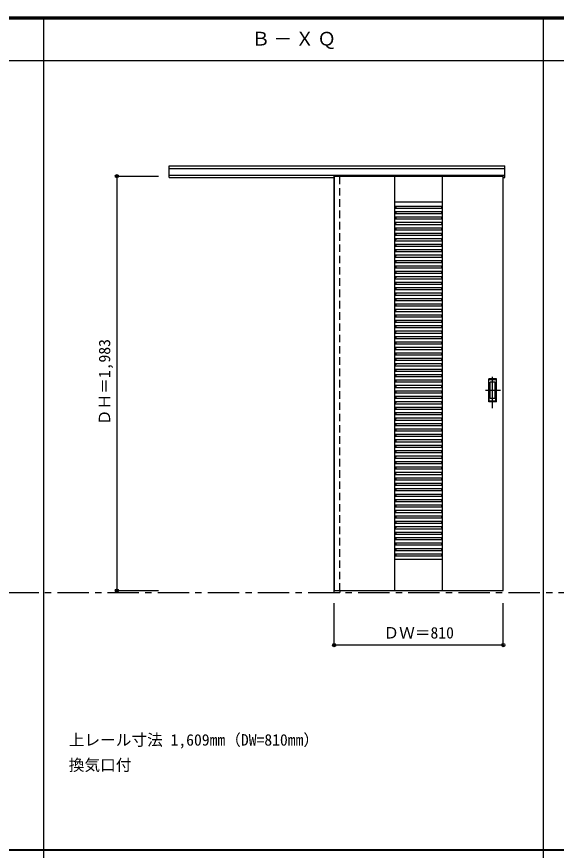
# Model space of a CAD drawing. Units: millimetres, scale not verified. Extents: x -6000 to 5700, y -4307 to 4260.
# Drawn here: x -3046 to -461, y 186 to 4175 of the extents above; entities that cross this region are included whole.
import ezdxf
from ezdxf.enums import TextEntityAlignment as Align

# ---------------------------------------------------------------- set-up
doc = ezdxf.new("R2010")
doc.units = ezdxf.units.MM
doc.header["$LTSCALE"] = 30
doc.header["$PDMODE"] = 32
doc.header["$PDSIZE"] = 15
doc.linetypes.add('CHAIN1', pattern=[8, 5, -1, 1, -1])
doc.linetypes.add('DASHED1', pattern=[1.8, 1.2, -0.6])
for name, color, linetype in [('0-1_通り芯', 7, 'CHAIN1'), ('0-2_扉', 3, 'Continuous'), ('0-3_仕上げ', 4, 'Continuous'), ('0-4_枠', 3, 'Continuous'), ('0-6_引手', 7, 'Continuous'), ('0-A_文字', 7, 'Continuous'), ('0-B_寸法', 7, 'Continuous'), ('F-1_枠', 6, 'Continuous')]:
    doc.layers.add(name, color=color, linetype=linetype)
doc.styles.add('ＭＳ ゴシック', font='')
doc.styles.get('ＭＳ ゴシック').set_extended_font_data('MS Gothic')

msp = doc.modelspace()

# ---------------------------------------------------------------- linework, layer by layer
at = {"layer": '0-1_通り芯'}
msp.add_line((-5490, 1420), (5690, 1420), dxfattribs=at)
at = {"layer": '0-2_扉', "color": 4, "linetype": 'DASHED1'}
msp.add_line((-1525, 3412), (-1525, 3408), dxfattribs=at)
at = {"layer": '0-2_扉'}
for q in [(-1525, 1429), (-715, 3412)]:
    msp.add_line((-1525, 3412), q, dxfattribs=at)
msp.add_lwpolyline([(-1525, 1429), (-715, 1429), (-715, 3412)], dxfattribs=at)
at = {"layer": '0-3_仕上げ', "color": 7}
for p, q in [((-1234, 1429), (-1234, 3412)), ((-1006, 1429), (-1006, 3412)), ((-1234, 3289), (-1006, 3289)), ((-1234, 1579), (-1006, 1579))]:
    msp.add_line(p, q, dxfattribs=at)
at = {"layer": '0-3_仕上げ'}
for p, q in [((-1234, 3269), (-1006, 3269)), ((-1234, 3262.58), (-1229, 3262.58)), ((-1234, 3259), (-1006, 3259)), ((-1234, 3243), (-1006, 3243)), ((-1234, 3236.58), (-1229, 3236.58)), ((-1234, 3233), (-1006, 3233)), ((-1229, 3269), (-1229, 3262.58)), ((-1229, 3243), (-1229, 3236.58)), ((-1011, 3269), (-1011, 3262.58)), ((-1011, 3262.58), (-1006, 3262.58)), ((-1011, 3243), (-1011, 3236.58)), ((-1011, 3236.58), (-1006, 3236.58)), ((-1234, 3217), (-1006, 3217)), ((-1234, 3210.58), (-1229, 3210.58)), ((-1234, 3207), (-1006, 3207)), ((-1229, 3217), (-1229, 3210.58)), ((-1011, 3217), (-1011, 3210.58)), ((-1011, 3210.58), (-1006, 3210.58)), ((-1234, 3191), (-1006, 3191)), ((-1234, 3184.58), (-1229, 3184.58)), ((-1234, 3181), (-1006, 3181)), ((-1234, 3165), (-1006, 3165)), ((-1234, 3158.58), (-1229, 3158.58)), ((-1234, 3155), (-1006, 3155)), ((-1229, 3191), (-1229, 3184.58)), ((-1229, 3165), (-1229, 3158.58)), ((-1011, 3191), (-1011, 3184.58)), ((-1011, 3184.58), (-1006, 3184.58)), ((-1011, 3165), (-1011, 3158.58)), ((-1011, 3158.58), (-1006, 3158.58)), ((-1234, 3139), (-1006, 3139)), ((-1234, 3132.58), (-1229, 3132.58)), ((-1234, 3129), (-1006, 3129)), ((-1234, 3113), (-1006, 3113)), ((-1229, 3139), (-1229, 3132.58)), ((-1229, 3113), (-1229, 3106.58)), ((-1011, 3139), (-1011, 3132.58)), ((-1011, 3132.58), (-1006, 3132.58)), ((-1011, 3113), (-1011, 3106.58)), ((-1234, 3106.58), (-1229, 3106.58)), ((-1234, 3103), (-1006, 3103)), ((-1234, 3087), (-1006, 3087)), ((-1234, 3080.58), (-1229, 3080.58)), ((-1234, 3077), (-1006, 3077)), ((-1229, 3087), (-1229, 3080.58)), ((-1011, 3106.58), (-1006, 3106.58)), ((-1011, 3087), (-1011, 3080.58)), ((-1011, 3080.58), (-1006, 3080.58)), ((-1234, 3061), (-1006, 3061)), ((-1234, 3054.58), (-1229, 3054.58)), ((-1234, 3051), (-1006, 3051)), ((-1234, 3035), (-1006, 3035)), ((-1229, 3061), (-1229, 3054.58)), ((-1229, 3035), (-1229, 3028.58)), ((-1011, 3061), (-1011, 3054.58)), ((-1011, 3054.58), (-1006, 3054.58)), ((-1011, 3035), (-1011, 3028.58)), ((-1234, 3028.58), (-1229, 3028.58)), ((-1234, 3025), (-1006, 3025)), ((-1234, 3009), (-1006, 3009)), ((-1234, 3002.58), (-1229, 3002.58)), ((-1234, 2999), (-1006, 2999)), ((-1229, 3009), (-1229, 3002.58)), ((-1011, 3028.58), (-1006, 3028.58)), ((-1011, 3009), (-1011, 3002.58)), ((-1011, 3002.58), (-1006, 3002.58)), ((-1234, 2983), (-1006, 2983)), ((-1234, 2976.58), (-1229, 2976.58)), ((-1234, 2973), (-1006, 2973)), ((-1234, 2957), (-1006, 2957)), ((-1229, 2983), (-1229, 2976.58)), ((-1229, 2957), (-1229, 2950.58)), ((-1011, 2983), (-1011, 2976.58)), ((-1011, 2976.58), (-1006, 2976.58)), ((-1011, 2957), (-1011, 2950.58)), ((-1234, 2950.58), (-1229, 2950.58)), ((-1234, 2947), (-1006, 2947)), ((-1234, 2931), (-1006, 2931)), ((-1234, 2924.58), (-1229, 2924.58)), ((-1234, 2921), (-1006, 2921)), ((-1229, 2931), (-1229, 2924.58)), ((-1011, 2950.58), (-1006, 2950.58)), ((-1011, 2931), (-1011, 2924.58)), ((-1011, 2924.58), (-1006, 2924.58)), ((-1234, 2905), (-1006, 2905)), ((-1234, 2898.58), (-1229, 2898.58)), ((-1234, 2895), (-1006, 2895)), ((-1234, 2879), (-1006, 2879)), ((-1234, 2872.58), (-1229, 2872.58)), ((-1229, 2905), (-1229, 2898.58)), ((-1229, 2879), (-1229, 2872.58)), ((-1011, 2905), (-1011, 2898.58)), ((-1011, 2898.58), (-1006, 2898.58)), ((-1011, 2879), (-1011, 2872.58)), ((-1011, 2872.58), (-1006, 2872.58)), ((-1234, 2869), (-1006, 2869)), ((-1234, 2853), (-1006, 2853)), ((-1234, 2846.58), (-1229, 2846.58)), ((-1234, 2843), (-1006, 2843)), ((-1229, 2853), (-1229, 2846.58)), ((-1011, 2853), (-1011, 2846.58)), ((-1011, 2846.58), (-1006, 2846.58)), ((-1234, 2827), (-1006, 2827)), ((-1234, 2820.58), (-1229, 2820.58)), ((-1234, 2817), (-1006, 2817)), ((-1234, 2801), (-1006, 2801)), ((-1234, 2794.58), (-1229, 2794.58)), ((-1229, 2827), (-1229, 2820.58)), ((-1229, 2801), (-1229, 2794.58)), ((-1011, 2827), (-1011, 2820.58)), ((-1011, 2820.58), (-1006, 2820.58)), ((-1011, 2801), (-1011, 2794.58)), ((-1011, 2794.58), (-1006, 2794.58)), ((-1234, 2791), (-1006, 2791)), ((-1234, 2775), (-1006, 2775)), ((-1234, 2768.58), (-1229, 2768.58)), ((-1234, 2765), (-1006, 2765)), ((-1229, 2775), (-1229, 2768.58)), ((-1011, 2775), (-1011, 2768.58)), ((-1011, 2768.58), (-1006, 2768.58)), ((-1234, 2749), (-1006, 2749)), ((-1234, 2742.58), (-1229, 2742.58)), ((-1234, 2739), (-1006, 2739)), ((-1234, 2723), (-1006, 2723)), ((-1234, 2716.58), (-1229, 2716.58)), ((-1234, 2713), (-1006, 2713)), ((-1229, 2749), (-1229, 2742.58)), ((-1229, 2723), (-1229, 2716.58)), ((-1011, 2749), (-1011, 2742.58)), ((-1011, 2742.58), (-1006, 2742.58)), ((-1011, 2723), (-1011, 2716.58)), ((-1011, 2716.58), (-1006, 2716.58)), ((-1234, 2697), (-1006, 2697)), ((-1234, 2690.58), (-1229, 2690.58)), ((-1234, 2687), (-1006, 2687)), ((-1229, 2697), (-1229, 2690.58)), ((-1011, 2697), (-1011, 2690.58)), ((-1011, 2690.58), (-1006, 2690.58)), ((-1234, 2671), (-1006, 2671)), ((-1234, 2664.58), (-1229, 2664.58)), ((-1234, 2661), (-1006, 2661)), ((-1234, 2645), (-1006, 2645)), ((-1234, 2638.58), (-1229, 2638.58)), ((-1234, 2635), (-1006, 2635)), ((-1229, 2671), (-1229, 2664.58)), ((-1229, 2645), (-1229, 2638.58)), ((-1011, 2671), (-1011, 2664.58)), ((-1011, 2664.58), (-1006, 2664.58)), ((-1011, 2645), (-1011, 2638.58)), ((-1011, 2638.58), (-1006, 2638.58)), ((-1234, 2619), (-1006, 2619)), ((-1234, 2612.58), (-1229, 2612.58)), ((-1234, 2609), (-1006, 2609)), ((-1234, 2593), (-1006, 2593)), ((-1229, 2619), (-1229, 2612.58)), ((-1229, 2593), (-1229, 2586.58)), ((-1011, 2619), (-1011, 2612.58)), ((-1011, 2612.58), (-1006, 2612.58)), ((-1011, 2593), (-1011, 2586.58)), ((-1234, 2586.58), (-1229, 2586.58)), ((-1234, 2583), (-1006, 2583)), ((-1234, 2567), (-1006, 2567)), ((-1234, 2560.58), (-1229, 2560.58)), ((-1234, 2557), (-1006, 2557)), ((-1229, 2567), (-1229, 2560.58)), ((-1011, 2586.58), (-1006, 2586.58)), ((-1011, 2567), (-1011, 2560.58)), ((-1011, 2560.58), (-1006, 2560.58)), ((-1234, 2541), (-1006, 2541)), ((-1234, 2534.58), (-1229, 2534.58)), ((-1234, 2531), (-1006, 2531)), ((-1234, 2515), (-1006, 2515)), ((-1229, 2541), (-1229, 2534.58)), ((-1229, 2515), (-1229, 2508.58)), ((-1011, 2541), (-1011, 2534.58)), ((-1011, 2534.58), (-1006, 2534.58)), ((-1011, 2515), (-1011, 2508.58)), ((-1234, 2508.58), (-1229, 2508.58)), ((-1234, 2505), (-1006, 2505)), ((-1234, 2489), (-1006, 2489)), ((-1234, 2482.58), (-1229, 2482.58)), ((-1234, 2479), (-1006, 2479)), ((-1229, 2489), (-1229, 2482.58)), ((-1011, 2508.58), (-1006, 2508.58)), ((-1011, 2489), (-1011, 2482.58)), ((-1011, 2482.58), (-1006, 2482.58)), ((-1234, 2463), (-1006, 2463)), ((-1234, 2456.58), (-1229, 2456.58)), ((-1234, 2453), (-1006, 2453)), ((-1234, 2437), (-1006, 2437)), ((-1229, 2463), (-1229, 2456.58)), ((-1229, 2437), (-1229, 2430.58)), ((-1011, 2463), (-1011, 2456.58)), ((-1011, 2456.58), (-1006, 2456.58)), ((-1011, 2437), (-1011, 2430.58)), ((-1234, 2430.58), (-1229, 2430.58)), ((-1234, 2427), (-1006, 2427)), ((-1234, 2411), (-1006, 2411)), ((-1234, 2404.58), (-1229, 2404.58)), ((-1234, 2401), (-1006, 2401)), ((-1229, 2411), (-1229, 2404.58)), ((-1011, 2430.58), (-1006, 2430.58)), ((-1011, 2411), (-1011, 2404.58)), ((-1011, 2404.58), (-1006, 2404.58)), ((-1234, 2385), (-1006, 2385)), ((-1234, 2378.58), (-1229, 2378.58)), ((-1234, 2375), (-1006, 2375)), ((-1234, 2359), (-1006, 2359)), ((-1229, 2385), (-1229, 2378.58)), ((-1229, 2359), (-1229, 2352.58)), ((-1011, 2385), (-1011, 2378.58)), ((-1011, 2378.58), (-1006, 2378.58)), ((-1011, 2359), (-1011, 2352.58)), ((-1234, 2352.58), (-1229, 2352.58)), ((-1234, 2349), (-1006, 2349)), ((-1234, 2333), (-1006, 2333)), ((-1234, 2326.58), (-1229, 2326.58)), ((-1234, 2323), (-1006, 2323)), ((-1229, 2333), (-1229, 2326.58)), ((-1011, 2352.58), (-1006, 2352.58)), ((-1011, 2333), (-1011, 2326.58)), ((-1011, 2326.58), (-1006, 2326.58)), ((-1234, 2307), (-1006, 2307)), ((-1234, 2300.58), (-1229, 2300.58)), ((-1234, 2297), (-1006, 2297)), ((-1234, 2281), (-1006, 2281)), ((-1234, 2274.58), (-1229, 2274.58)), ((-1229, 2307), (-1229, 2300.58)), ((-1229, 2281), (-1229, 2274.58)), ((-1011, 2307), (-1011, 2300.58)), ((-1011, 2300.58), (-1006, 2300.58)), ((-1011, 2281), (-1011, 2274.58)), ((-1011, 2274.58), (-1006, 2274.58)), ((-1234, 2271), (-1006, 2271)), ((-1234, 2255), (-1006, 2255)), ((-1234, 2248.58), (-1229, 2248.58)), ((-1234, 2245), (-1006, 2245)), ((-1229, 2255), (-1229, 2248.58)), ((-1011, 2255), (-1011, 2248.58)), ((-1011, 2248.58), (-1006, 2248.58)), ((-1234, 2229), (-1006, 2229)), ((-1234, 2222.58), (-1229, 2222.58)), ((-1234, 2219), (-1006, 2219)), ((-1234, 2203), (-1006, 2203)), ((-1234, 2196.58), (-1229, 2196.58)), ((-1229, 2229), (-1229, 2222.58)), ((-1229, 2203), (-1229, 2196.58)), ((-1011, 2229), (-1011, 2222.58)), ((-1011, 2222.58), (-1006, 2222.58)), ((-1011, 2203), (-1011, 2196.58)), ((-1011, 2196.58), (-1006, 2196.58)), ((-1234, 2193), (-1006, 2193)), ((-1234, 2177), (-1006, 2177)), ((-1234, 2170.58), (-1229, 2170.58)), ((-1234, 2167), (-1006, 2167)), ((-1229, 2177), (-1229, 2170.58)), ((-1011, 2177), (-1011, 2170.58)), ((-1011, 2170.58), (-1006, 2170.58)), ((-1234, 2151), (-1006, 2151)), ((-1234, 2144.58), (-1229, 2144.58)), ((-1234, 2141), (-1006, 2141)), ((-1234, 2125), (-1006, 2125)), ((-1234, 2118.58), (-1229, 2118.58)), ((-1234, 2115), (-1006, 2115)), ((-1229, 2151), (-1229, 2144.58)), ((-1229, 2125), (-1229, 2118.58)), ((-1011, 2151), (-1011, 2144.58)), ((-1011, 2144.58), (-1006, 2144.58)), ((-1011, 2125), (-1011, 2118.58)), ((-1011, 2118.58), (-1006, 2118.58)), ((-1234, 2099), (-1006, 2099)), ((-1234, 2092.58), (-1229, 2092.58)), ((-1234, 2089), (-1006, 2089)), ((-1229, 2099), (-1229, 2092.58)), ((-1011, 2099), (-1011, 2092.58)), ((-1011, 2092.58), (-1006, 2092.58)), ((-1234, 2073), (-1006, 2073)), ((-1234, 2066.58), (-1229, 2066.58)), ((-1234, 2063), (-1006, 2063)), ((-1234, 2047), (-1006, 2047)), ((-1234, 2040.58), (-1229, 2040.58)), ((-1234, 2037), (-1006, 2037)), ((-1229, 2073), (-1229, 2066.58)), ((-1229, 2047), (-1229, 2040.58)), ((-1011, 2073), (-1011, 2066.58)), ((-1011, 2066.58), (-1006, 2066.58)), ((-1011, 2047), (-1011, 2040.58)), ((-1011, 2040.58), (-1006, 2040.58)), ((-1234, 2021), (-1006, 2021)), ((-1234, 2014.58), (-1229, 2014.58)), ((-1234, 2011), (-1006, 2011)), ((-1234, 1995), (-1006, 1995)), ((-1229, 2021), (-1229, 2014.58)), ((-1229, 1995), (-1229, 1988.58)), ((-1011, 2021), (-1011, 2014.58)), ((-1011, 2014.58), (-1006, 2014.58)), ((-1011, 1995), (-1011, 1988.58)), ((-1234, 1988.58), (-1229, 1988.58)), ((-1234, 1985), (-1006, 1985)), ((-1234, 1969), (-1006, 1969)), ((-1234, 1962.58), (-1229, 1962.58)), ((-1234, 1959), (-1006, 1959)), ((-1229, 1969), (-1229, 1962.58)), ((-1011, 1988.58), (-1006, 1988.58)), ((-1011, 1969), (-1011, 1962.58)), ((-1011, 1962.58), (-1006, 1962.58)), ((-1234, 1943), (-1006, 1943)), ((-1234, 1936.58), (-1229, 1936.58)), ((-1234, 1933), (-1006, 1933)), ((-1234, 1917), (-1006, 1917)), ((-1229, 1943), (-1229, 1936.58)), ((-1229, 1917), (-1229, 1910.58)), ((-1011, 1943), (-1011, 1936.58)), ((-1011, 1936.58), (-1006, 1936.58)), ((-1011, 1917), (-1011, 1910.58)), ((-1234, 1910.58), (-1229, 1910.58)), ((-1234, 1907), (-1006, 1907)), ((-1234, 1891), (-1006, 1891)), ((-1234, 1884.58), (-1229, 1884.58)), ((-1234, 1881), (-1006, 1881)), ((-1229, 1891), (-1229, 1884.58)), ((-1011, 1910.58), (-1006, 1910.58)), ((-1011, 1891), (-1011, 1884.58)), ((-1011, 1884.58), (-1006, 1884.58)), ((-1234, 1865), (-1006, 1865)), ((-1234, 1858.58), (-1229, 1858.58)), ((-1234, 1855), (-1006, 1855)), ((-1234, 1839), (-1006, 1839)), ((-1229, 1865), (-1229, 1858.58)), ((-1229, 1839), (-1229, 1832.58)), ((-1011, 1865), (-1011, 1858.58)), ((-1011, 1858.58), (-1006, 1858.58)), ((-1011, 1839), (-1011, 1832.58)), ((-1234, 1832.58), (-1229, 1832.58)), ((-1234, 1829), (-1006, 1829)), ((-1234, 1813), (-1006, 1813)), ((-1234, 1806.58), (-1229, 1806.58)), ((-1234, 1803), (-1006, 1803)), ((-1229, 1813), (-1229, 1806.58)), ((-1011, 1832.58), (-1006, 1832.58)), ((-1011, 1813), (-1011, 1806.58)), ((-1011, 1806.58), (-1006, 1806.58)), ((-1234, 1787), (-1006, 1787)), ((-1234, 1780.58), (-1229, 1780.58)), ((-1234, 1777), (-1006, 1777)), ((-1234, 1761), (-1006, 1761)), ((-1229, 1787), (-1229, 1780.58)), ((-1229, 1761), (-1229, 1754.58)), ((-1011, 1787), (-1011, 1780.58)), ((-1011, 1780.58), (-1006, 1780.58)), ((-1011, 1761), (-1011, 1754.58)), ((-1234, 1754.58), (-1229, 1754.58)), ((-1234, 1751), (-1006, 1751)), ((-1234, 1735), (-1006, 1735)), ((-1234, 1728.58), (-1229, 1728.58)), ((-1234, 1725), (-1006, 1725)), ((-1229, 1735), (-1229, 1728.58)), ((-1011, 1754.58), (-1006, 1754.58)), ((-1011, 1735), (-1011, 1728.58)), ((-1011, 1728.58), (-1006, 1728.58)), ((-1234, 1709), (-1006, 1709)), ((-1234, 1702.58), (-1229, 1702.58)), ((-1234, 1699), (-1006, 1699)), ((-1234, 1683), (-1006, 1683)), ((-1234, 1676.58), (-1229, 1676.58)), ((-1229, 1709), (-1229, 1702.58)), ((-1229, 1683), (-1229, 1676.58)), ((-1011, 1709), (-1011, 1702.58)), ((-1011, 1702.58), (-1006, 1702.58)), ((-1011, 1683), (-1011, 1676.58)), ((-1011, 1676.58), (-1006, 1676.58)), ((-1234, 1673), (-1006, 1673)), ((-1234, 1657), (-1006, 1657)), ((-1234, 1650.58), (-1229, 1650.58)), ((-1234, 1647), (-1006, 1647)), ((-1229, 1657), (-1229, 1650.58)), ((-1011, 1657), (-1011, 1650.58)), ((-1011, 1650.58), (-1006, 1650.58)), ((-1234, 1631), (-1006, 1631)), ((-1234, 1624.58), (-1229, 1624.58)), ((-1234, 1621), (-1006, 1621)), ((-1234, 1605), (-1006, 1605)), ((-1234, 1598.58), (-1229, 1598.58)), ((-1229, 1631), (-1229, 1624.58)), ((-1229, 1605), (-1229, 1598.58)), ((-1011, 1631), (-1011, 1624.58)), ((-1011, 1624.58), (-1006, 1624.58)), ((-1011, 1605), (-1011, 1598.58)), ((-1011, 1598.58), (-1006, 1598.58)), ((-1234, 1595), (-1006, 1595))]:
    msp.add_line(p, q, dxfattribs=at)
at = {"layer": '0-4_枠'}
for p, q in [((-2316, 3462), (-707, 3462)), ((-2316, 3405), (-2316, 3462)), ((-2316, 3449), (-707, 3449)), ((-2316, 3417), (-707, 3417)), ((-2316, 3405), (-1525, 3405)), ((-1526, 3417), (-1526, 1420)), ((-1498, 3412), (-1498, 3417)), ((-1526, 1420), (-1498, 1420)), ((-1498, 1429), (-1498, 1420))]:
    msp.add_line(p, q, dxfattribs=at)
at = {"layer": '0-4_枠', "color": 4, "linetype": 'DASHED1'}
msp.add_line((-1498, 1429), (-1498, 3412), dxfattribs=at)
at = {"layer": '0-4_枠'}
msp.add_lwpolyline([(-715, 3405), (-707, 3405), (-707, 3462)], dxfattribs=at)
at = {"layer": '0-6_引手'}
for p, q in [((-747, 2441.5), (-785, 2441.5)), ((-785, 2331.5), (-785, 2441.5)), ((-747, 2331.5), (-747, 2441.5)), ((-753.5, 2425.5), (-778.5, 2425.5)), ((-778.5, 2347.5), (-778.5, 2425.5)), ((-753.5, 2347.5), (-753.5, 2425.5)), ((-747, 2331.5), (-785, 2331.5)), ((-753.5, 2347.5), (-778.5, 2347.5))]:
    msp.add_line(p, q, dxfattribs=at)
at = {"layer": '0-6_引手', "linetype": 'DASHED1'}
for p, q in [((-782, 2335.5), (-782, 2437.5)), ((-750, 2335.5), (-782, 2335.5))]:
    msp.add_line(p, q, dxfattribs=at)
at = {"layer": '0-6_引手', "linetype": 'CHAIN1'}
for p, q in [((-766, 2301.27), (-766, 2472.12)), ((-727.93, 2386.5), (-800.44, 2386.5))]:
    msp.add_line(p, q, dxfattribs=at)
at = {"layer": '0-6_引手', "linetype": 'DASHED1'}
msp.add_lwpolyline([(-750, 2335.5), (-750, 2437.5), (-782, 2437.5)], dxfattribs=at)
at = {"layer": '0-B_寸法', "color": 4}
for p, q in [((-2566, 3412), (-2566, 1429)), ((-2566, 3412), (-2366, 3412)), ((-2566, 1429), (-2366, 1429)), ((-1525, 1168), (-1525, 1368)), ((-715, 1168), (-715, 1368)), ((-715, 1168), (-1525, 1168))]:
    msp.add_line(p, q, dxfattribs=at)
at = {"layer": '0-B_寸法'}
for p in [(-2566, 3412), (-2566, 1429), (-1525, 1168), (-715, 1168)]:
    msp.add_point(p, dxfattribs=at)
at = {"layer": 'F-1_枠'}
for p, q in [((-6000, 4175), (5700, 4175)), ((-6000, 4170), (5700, 4170)), ((-6000, 4165), (5700, 4165)), ((-2916, -3790), (-2916, 4175)), ((-522, -3790), (-522, 4175)), ((-6000, 3965), (5700, 3965)), ((-6000, 190.5), (5700, 190.5)), ((-6000, 187.5), (5700, 187.5))]:
    msp.add_line(p, q, dxfattribs=at)

# ---------------------------------------------------------------- texts
at = {"layer": '0-A_文字', "style": 'ＭＳ ゴシック'}
for s, p in [('上レール寸法 1,609mm（DW=810mm）', (-2796, 670.5)), ('換気口付', (-2796, 550.5))]:
    msp.add_text(s, height=54.99, dxfattribs=at).set_placement(p, align=Align.BOTTOM_LEFT)
at = {"layer": '0-A_文字', "insert": (-1921.5, 4020), "char_height": 65.98, "attachment_point": 7, "style": 'ＭＳ ゴシック'}
msp.add_mtext('\\T1.17;Ｂ－ＸＱ', dxfattribs=at)
at = {"layer": '0-B_寸法', "style": 'ＭＳ ゴシック'}
msp.add_text('ＤＨ＝1,983', height=54.99, rotation=90, dxfattribs=at).set_placement((-2581, 2220.25), align=Align.BOTTOM_LEFT)
msp.add_text('ＤＷ＝810', height=54.99, dxfattribs=at).set_placement((-1288.75, 1183), align=Align.BOTTOM_LEFT)

doc.saveas('drawing.dxf')
